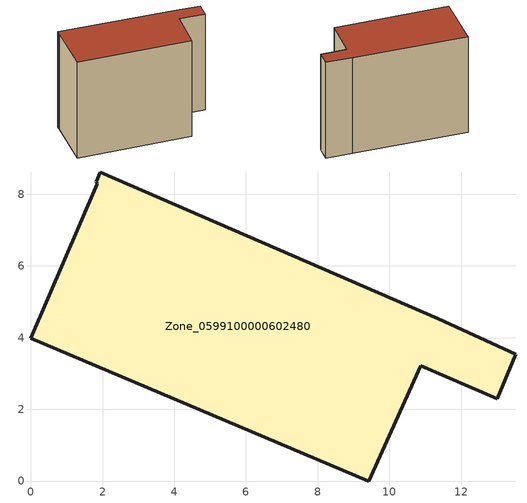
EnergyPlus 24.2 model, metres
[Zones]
Zone_0599100000602480
 floor ground (C_G): 1.82,8.35 1.94,8.62 11.36,4.53 13.52,3.53 13.01,2.3 10.87,3.22 9.42,0 0,3.98 1.84,8.29 z0
 wall outside (C_F): 10.87,3.22 13.01,2.3 13.52,3.53 11.36,4.53 1.94,8.62 1.82,8.35 1.84,8.29 0,3.98 9.42,0 10.87,3.22 z0:9.65
 roof outside (C_R): 1.82,8.35 1.84,8.29 0,3.98 9.42,0 10.87,3.22 13.01,2.3 13.52,3.53 11.36,4.53 1.94,8.62 z9.65
[BUILDING]
Pand.0599100000602480: North Axis=0; Terrain=City; Loads Convergence Tolerance Value=0.04; Temperature Convergence Tolerance Value=0.4; Solar Distribution=FullExterior; Maximum Number of Warmup Days=25; Minimum Number of Warmup Days=1
[Site:Location]
Rotterdam.The.Hague.AP_ZH_NLD Design_Conditions: Latitude=51.96; Longitude=4.45; Time Zone=1; Elevation=-4.5
[SITE:GROUNDTEMPERATURE:BUILDINGSURFACE]
18, 18, 18, 18, 18, 18, 18, 18, 18, 18, 18, 18
[MATERIAL] Thermal Absorptance=0.9; Solar Absorptance=0.7; Visible Absorptance=0.7
Name | Roughness | Thickness | Conductivity | Density | Specific Heat
G.TI.1946 | MediumSmooth | 0.15 | 1 | 540 | 1210
F.TI.1946 | Rough | 0.3 | 0.857143 | 1920 | 840
R.TI.1946 | MediumRough | 0.2 | 0.1 | 1500 | 1000
[CONSTRUCTION]
C_G: G.TI.1946
C_F: F.TI.1946
C_R: R.TI.1946
[ZONE]
Zone_0599100000602480: Type=1; Multiplier=1; Ceiling Height=Autocalculate; Volume=Autocalculate; Floor Area=autocalculate; Part of Total Floor Area=Yes
[ZONEINFILTRATION:DESIGNFLOWRATE]
Infil_Zone_0599100000602480: Zone or ZoneList or Space or SpaceList=Zone_0599100000602480; Schedule=AlwaysOn; Design Flow Rate Calculation Method=Flow/Area; Flow Rate per Floor Area=0.003; Constant Term Coefficient=1; Temperature Term Coefficient=0; Velocity Term Coefficient=0; Velocity Squared Term Coefficient=0
[HVACTEMPLATE:ZONE:IDEALLOADSAIRSYSTEM]
Zone_0599100000602480: Maximum Heating Supply Air Temperature=50; Minimum Cooling Supply Air Temperature=13; Maximum Heating Supply Air Humidity Ratio=0.0156; Minimum Cooling Supply Air Humidity Ratio=0.0077; Heating Limit=NoLimit; Cooling Limit=NoLimit; Dehumidification Control Type=ConstantSensibleHeatRatio; Cooling Sensible Heat Ratio=0.7; Dehumidification Setpoint=60; Humidification Control Type=None; Humidification Setpoint=30; Outdoor Air Method=None; Outdoor Air Flow Rate per Person=0.00944; Outdoor Air Flow Rate per Zone Floor Area=0; Outdoor Air Flow Rate per Zone=0; Demand Controlled Ventilation Type=None; Outdoor Air Economizer Type=NoEconomizer; Heat Recovery Type=None; Sensible Heat Recovery Effectiveness=0.7; Latent Heat Recovery Effectiveness=0.65
[ZONECONTROL:THERMOSTAT]
ThermostatControl_Zone_0599100000602480: Zone or ZoneList=Zone_0599100000602480; Control Type Schedule=DualSetpointControlType; Control 1=Thermostat_Zone_0599100000602480; Temperature Difference Between Cutout And Setpoint=0
[THERMOSTATSETPOINT:DUALSETPOINT]
Thermostat_Zone_0599100000602480: Heating Setpoint Temperature Schedule=HeatingSetpoint_Zone_0599100000602480; Cooling Setpoint Temperature Schedule=CoolingSetpoint_Zone_0599100000602480
[SCHEDULE:COMPACT]
HeatingSetpoint_Zone_0599100000602480: Through: 12/31, For: AllDays, Until: 24:00, 21
CoolingSetpoint_Zone_0599100000602480: Through: 12/31, For: AllDays, Until: 24:00, 24
DualSetpointControlType: Through: 12/31, For: AllDays, Until: 24:00, 4
AlwaysOn: Through: 12/31, For: AllDays, Until: 24:00, 1
